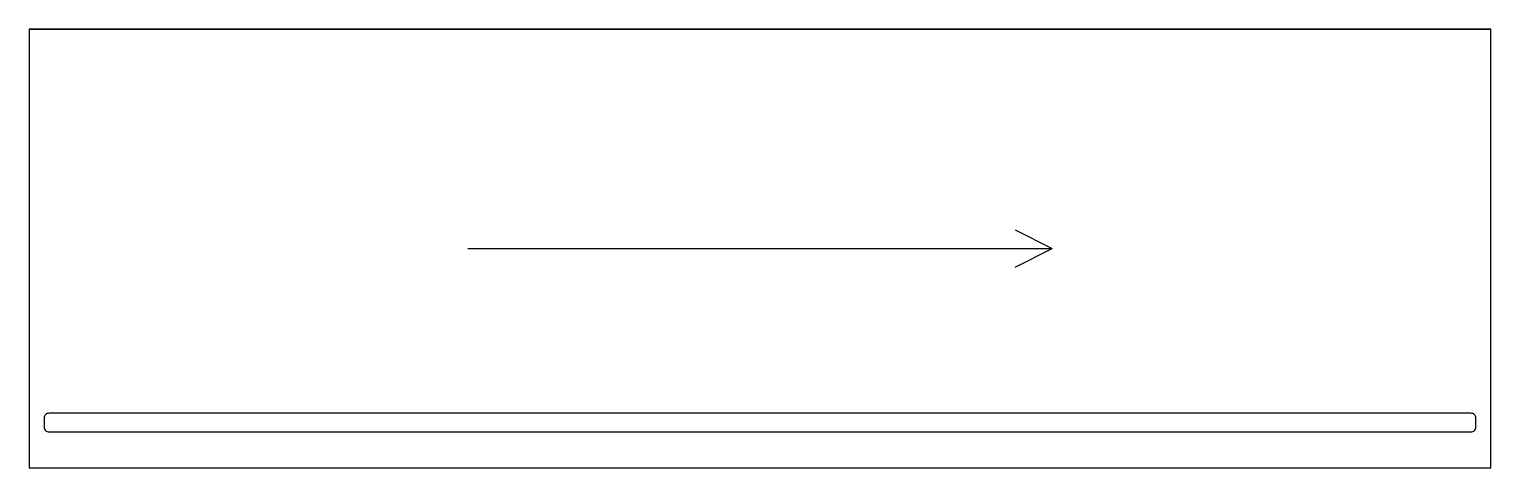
# Model space of a CAD drawing. Header units: millimetres. Extents: x 0 to 590, y 0 to 177.
import ezdxf

# ---------------------------------------------------------------- set-up
doc = ezdxf.new("R2010")
doc.units = ezdxf.units.MM
for name, color, linetype in [('A_SIDE_GROOVE_5.5', 7, 'Continuous'), ('EDGE_BANDING', 7, 'Continuous'), ('GRAIN_DIRECTION', 3, 'Continuous'), ('OUTSIDE_THROUGH', 7, 'Continuous')]:
    doc.layers.add(name, color=color, linetype=linetype)

msp = doc.modelspace()

# ---------------------------------------------------------------- linework, layer by layer
at = {"layer": 'A_SIDE_GROOVE_5.5'}
msp.add_lwpolyline([(8, 14.5), (582, 14.5, 0.414214), (584, 16.5), (584, 20, 0.414214), (582, 22), (8, 22, 0.414214), (6, 20), (6, 16.5, 0.414214)], format="xyb", close=True, dxfattribs=at)
at = {"layer": 'EDGE_BANDING'}
for p, q in [((0, 177), (590, 177)), ((590, 0), (590, 177)), ((0, 0), (590, 0))]:
    msp.add_line(p, q, dxfattribs=at)
at = {"layer": 'GRAIN_DIRECTION'}
for p in [(398, 96), (177, 88.5), (398, 81)]:
    msp.add_line(p, (413, 88.5), dxfattribs=at)
at = {"layer": 'OUTSIDE_THROUGH'}
msp.add_lwpolyline([(0, 0), (590, 0), (590, 177), (0, 177)], close=True, dxfattribs=at)

doc.saveas('drawing.dxf')
